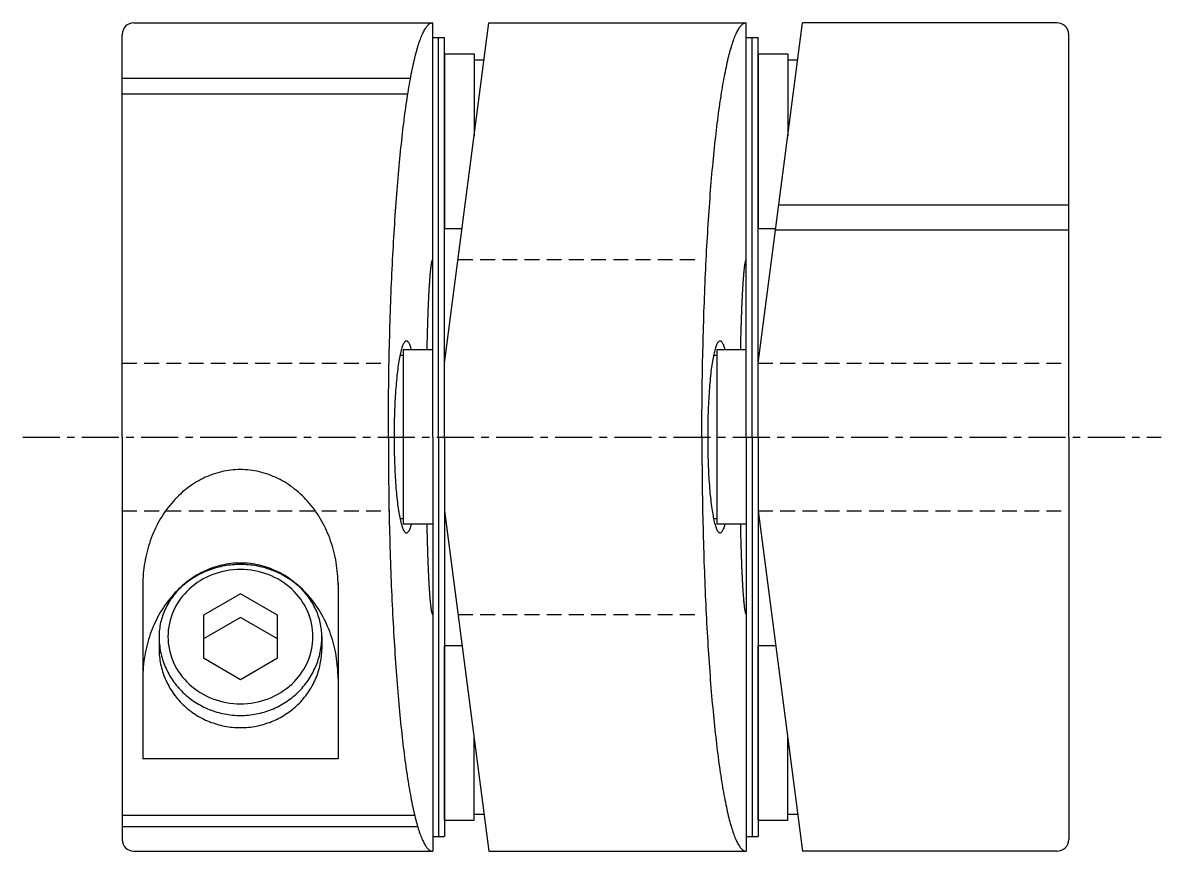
# Model space of a CAD drawing. Extents: x 43 to 162, y 49 to 117.
# Drawn here: x 81.32 to 119.81, y 87.91 to 115.91 of the extents above; entities that cross this region are included whole.
import ezdxf

# ---------------------------------------------------------------- set-up
doc = ezdxf.new("R2010")
doc.units = 0
doc.linetypes.add('CENTER', pattern=[2, 1.25, -0.25, 0.25, -0.25])
doc.linetypes.add('DASHED', pattern=[0.75, 0.5, -0.25])
doc.layers.get('0').update_dxf_attribs({"linetype": 'CONTINUOUS'})
doc.layers.add('CENTER', color=1, linetype='CENTER')

msp = doc.modelspace()

# ---------------------------------------------------------------- linework, layer by layer
at = {"color": 7, "linetype": 'CONTINUOUS'}
for p, q in [((85.078, 115.913), (95.178, 115.913)), ((95.178, 101.913), (95.178, 115.913)), ((95.578, 104.413), (97.078, 115.913)), ((97.078, 115.913), (105.778, 115.913)), ((105.778, 101.913), (105.778, 115.913)), ((106.178, 104.413), (107.678, 115.913)), ((116.278, 115.913), (107.678, 115.913)), ((84.678, 101.913), (84.678, 115.513)), ((116.678, 101.913), (116.678, 115.513)), ((95.178, 101.913), (95.178, 115.413)), ((95.178, 115.413), (95.578, 115.413)), ((95.378, 101.913), (95.378, 115.413)), ((95.578, 101.913), (95.578, 115.413)), ((105.778, 101.913), (105.778, 115.413)), ((105.778, 115.413), (106.178, 115.413)), ((105.978, 101.913), (105.978, 115.413)), ((106.178, 101.913), (106.178, 115.413)), ((95.578, 114.863), (95.578, 108.963)), ((95.578, 114.863), (96.578, 114.863)), ((96.578, 114.863), (96.578, 112.08)), ((106.178, 114.863), (106.178, 108.963)), ((106.178, 114.863), (107.178, 114.863)), ((107.178, 114.863), (107.178, 112.08)), ((96.578, 114.663), (96.915, 114.663)), ((107.178, 114.663), (107.515, 114.663)), ((84.678, 114.043), (94.429, 114.043)), ((84.678, 113.513), (94.338, 113.513)), ((116.678, 109.751), (106.874, 109.751)), ((95.578, 108.963), (96.172, 108.963)), ((106.178, 108.963), (106.772, 108.963)), ((116.678, 108.903), (106.764, 108.903)), ((94.178, 104.863), (94.178, 98.963)), ((95.178, 104.863), (94.178, 104.863)), ((104.778, 104.863), (104.778, 98.963)), ((105.778, 104.863), (104.778, 104.863)), ((94.178, 104.663), (94.068, 104.663)), ((104.778, 104.663), (104.668, 104.663)), ((84.678, 101.913), (84.678, 88.313)), ((95.178, 101.913), (95.178, 87.913)), ((95.178, 101.913), (95.178, 88.413)), ((95.378, 101.913), (95.378, 88.413)), ((95.578, 101.913), (95.578, 88.413)), ((95.578, 101.913), (95.578, 99.413)), ((105.778, 101.913), (105.778, 88.413)), ((105.778, 101.913), (105.778, 87.913)), ((105.978, 101.913), (105.978, 88.413)), ((106.178, 101.913), (106.178, 88.413)), ((106.178, 101.913), (106.178, 99.413)), ((116.678, 101.913), (116.678, 88.313)), ((95.578, 99.413), (97.078, 87.913)), ((106.178, 99.413), (107.678, 87.913)), ((94.07, 99.163), (94.178, 99.163)), ((95.178, 98.963), (94.178, 98.963)), ((104.67, 99.163), (104.778, 99.163)), ((105.778, 98.963), (104.778, 98.963)), ((85.378, 96.957), (85.378, 91.038)), ((88.678, 96.609), (87.428, 95.887)), ((89.928, 95.887), (88.678, 96.609)), ((91.978, 96.957), (91.978, 91.038)), ((87.428, 95.887), (87.428, 94.444)), ((89.928, 94.444), (89.928, 95.887)), ((95.178, 95.913), (95.178, 87.913)), ((105.778, 95.913), (105.778, 87.913)), ((88.678, 95.817), (87.428, 95.095)), ((89.928, 95.095), (88.678, 95.817)), ((85.928, 95.165), (85.928, 94.753)), ((91.428, 95.165), (91.428, 94.753)), ((95.578, 88.963), (95.578, 94.863)), ((95.578, 94.863), (96.172, 94.863)), ((106.178, 88.963), (106.178, 94.863)), ((106.178, 94.863), (106.772, 94.863)), ((87.428, 94.444), (88.678, 93.722)), ((88.678, 93.722), (89.928, 94.444)), ((96.578, 88.963), (96.578, 91.746)), ((107.178, 88.963), (107.178, 91.746)), ((91.978, 91.038), (85.378, 91.038)), ((84.678, 89.128), (94.567, 89.128)), ((95.578, 88.963), (96.578, 88.963)), ((96.578, 89.163), (96.915, 89.163)), ((106.178, 88.963), (107.178, 88.963)), ((107.178, 89.163), (107.515, 89.163)), ((84.678, 88.754), (94.666, 88.754)), ((95.178, 88.413), (95.578, 88.413)), ((105.778, 88.413), (106.178, 88.413)), ((85.078, 87.913), (95.178, 87.913)), ((97.078, 87.913), (105.778, 87.913)), ((116.278, 87.913), (107.678, 87.913))]:
    msp.add_line(p, q, dxfattribs=at)
at = {"color": 3, "linetype": 'DASHED'}
for p, q in [((96.035, 107.913), (104.278, 107.913)), ((84.678, 104.413), (93.702, 104.413)), ((106.178, 104.413), (116.678, 104.413)), ((84.678, 99.413), (93.702, 99.413)), ((106.178, 99.413), (116.678, 99.413)), ((96.035, 95.913), (104.278, 95.913))]:
    msp.add_line(p, q, dxfattribs=at)
at = {"color": 7, "linetype": 'CONTINUOUS'}
for points in [[(93.678, 101.913, 0), (93.678, 102.085, 0), (93.679, 102.257, 0), (93.679, 102.428, 0), (93.68, 102.6, 0), (93.681, 102.772, 0), (93.682, 102.943, 0), (93.684, 103.114, 0), (93.685, 103.285, 0), (93.687, 103.456, 0), (93.689, 103.627, 0), (93.692, 103.797, 0), (93.694, 103.967, 0), (93.697, 104.137, 0), (93.7, 104.307, 0), (93.704, 104.476, 0), (93.707, 104.644, 0), (93.711, 104.813, 0), (93.715, 104.981, 0), (93.719, 105.148, 0), (93.723, 105.315, 0), (93.728, 105.481, 0), (93.733, 105.647, 0), (93.737, 105.812, 0), (93.743, 105.977, 0), (93.748, 106.141, 0), (93.754, 106.305, 0), (93.76, 106.467, 0), (93.766, 106.63, 0), (93.772, 106.791, 0), (93.779, 106.952, 0), (93.785, 107.112, 0), (93.792, 107.271, 0), (93.799, 107.429, 0), (93.807, 107.587, 0), (93.814, 107.743, 0), (93.822, 107.899, 0), (93.83, 108.054, 0), (93.838, 108.208, 0), (93.847, 108.361, 0), (93.855, 108.513, 0), (93.864, 108.664, 0), (93.873, 108.814, 0), (93.882, 108.963, 0), (93.892, 109.111, 0), (93.901, 109.257, 0), (93.911, 109.403, 0), (93.921, 109.548, 0), (93.931, 109.691, 0), (93.941, 109.833, 0), (93.952, 109.974, 0), (93.963, 110.114, 0), (93.973, 110.253, 0), (93.984, 110.39, 0), (93.996, 110.526, 0), (94.007, 110.661, 0), (94.019, 110.795, 0), (94.03, 110.927, 0), (94.042, 111.058, 0), (94.055, 111.187, 0), (94.067, 111.315, 0), (94.079, 111.442, 0), (94.092, 111.567, 0), (94.105, 111.69, 0), (94.118, 111.813, 0), (94.131, 111.933, 0), (94.144, 112.053, 0), (94.157, 112.17, 0), (94.171, 112.286, 0), (94.184, 112.401, 0), (94.198, 112.514, 0), (94.212, 112.625, 0), (94.227, 112.735, 0), (94.241, 112.843, 0), (94.255, 112.95, 0), (94.27, 113.055, 0), (94.285, 113.158, 0), (94.299, 113.26, 0), (94.314, 113.359, 0), (94.33, 113.457, 0), (94.345, 113.554, 0), (94.36, 113.648, 0), (94.376, 113.741, 0), (94.391, 113.832, 0), (94.407, 113.921, 0), (94.423, 114.009, 0), (94.439, 114.094, 0), (94.455, 114.178, 0), (94.471, 114.26, 0), (94.487, 114.34, 0), (94.504, 114.418, 0), (94.52, 114.495, 0), (94.537, 114.569, 0), (94.553, 114.641, 0), (94.57, 114.712, 0), (94.587, 114.781, 0), (94.604, 114.847, 0), (94.621, 114.912, 0), (94.638, 114.975, 0), (94.656, 115.036, 0), (94.673, 115.095, 0), (94.69, 115.152, 0), (94.708, 115.207, 0), (94.725, 115.259, 0), (94.743, 115.31, 0), (94.76, 115.359, 0), (94.778, 115.406, 0), (94.796, 115.451, 0), (94.814, 115.494, 0), (94.832, 115.534, 0), (94.85, 115.573, 0), (94.868, 115.61, 0), (94.885, 115.644, 0), (94.904, 115.677, 0), (94.922, 115.707, 0), (94.94, 115.735, 0), (94.958, 115.762, 0), (94.976, 115.786, 0), (94.995, 115.808, 0), (95.013, 115.828, 0), (95.031, 115.846, 0), (95.049, 115.862, 0), (95.068, 115.875, 0), (95.086, 115.887, 0), (95.105, 115.896, 0), (95.123, 115.904, 0), (95.141, 115.909, 0), (95.16, 115.912, 0), (95.178, 115.913, 0)], [(104.278, 101.913, 0), (104.278, 102.085, 0), (104.279, 102.257, 0), (104.279, 102.428, 0), (104.28, 102.6, 0), (104.281, 102.772, 0), (104.282, 102.943, 0), (104.284, 103.114, 0), (104.285, 103.285, 0), (104.287, 103.456, 0), (104.289, 103.627, 0), (104.292, 103.797, 0), (104.294, 103.967, 0), (104.297, 104.137, 0), (104.3, 104.307, 0), (104.303, 104.476, 0), (104.307, 104.644, 0), (104.311, 104.813, 0), (104.315, 104.981, 0), (104.319, 105.148, 0), (104.323, 105.315, 0), (104.328, 105.481, 0), (104.332, 105.647, 0), (104.338, 105.812, 0), (104.343, 105.977, 0), (104.348, 106.141, 0), (104.354, 106.305, 0), (104.36, 106.467, 0), (104.366, 106.63, 0), (104.372, 106.791, 0), (104.379, 106.952, 0), (104.385, 107.112, 0), (104.392, 107.271, 0), (104.399, 107.429, 0), (104.407, 107.587, 0), (104.414, 107.743, 0), (104.422, 107.899, 0), (104.43, 108.054, 0), (104.438, 108.208, 0), (104.447, 108.361, 0), (104.455, 108.513, 0), (104.464, 108.664, 0), (104.473, 108.814, 0), (104.482, 108.963, 0), (104.492, 109.111, 0), (104.501, 109.257, 0), (104.511, 109.403, 0), (104.521, 109.548, 0), (104.531, 109.691, 0), (104.541, 109.833, 0), (104.552, 109.974, 0), (104.562, 110.114, 0), (104.573, 110.253, 0), (104.584, 110.39, 0), (104.596, 110.526, 0), (104.607, 110.661, 0), (104.619, 110.795, 0), (104.63, 110.927, 0), (104.642, 111.058, 0), (104.654, 111.187, 0), (104.667, 111.315, 0), (104.679, 111.442, 0), (104.692, 111.567, 0), (104.705, 111.69, 0), (104.717, 111.813, 0), (104.731, 111.933, 0), (104.744, 112.053, 0), (104.757, 112.17, 0), (104.771, 112.286, 0), (104.785, 112.401, 0), (104.798, 112.514, 0), (104.812, 112.625, 0), (104.827, 112.735, 0), (104.841, 112.843, 0), (104.855, 112.95, 0), (104.87, 113.055, 0), (104.885, 113.158, 0), (104.899, 113.26, 0), (104.914, 113.359, 0), (104.93, 113.457, 0), (104.945, 113.554, 0), (104.96, 113.648, 0), (104.976, 113.741, 0), (104.991, 113.832, 0), (105.007, 113.921, 0), (105.023, 114.009, 0), (105.039, 114.094, 0), (105.055, 114.178, 0), (105.071, 114.26, 0), (105.087, 114.34, 0), (105.104, 114.418, 0), (105.12, 114.495, 0), (105.137, 114.569, 0), (105.154, 114.641, 0), (105.17, 114.712, 0), (105.187, 114.781, 0), (105.204, 114.847, 0), (105.221, 114.912, 0), (105.238, 114.975, 0), (105.256, 115.036, 0), (105.273, 115.095, 0), (105.29, 115.152, 0), (105.308, 115.207, 0), (105.325, 115.259, 0), (105.343, 115.31, 0), (105.36, 115.359, 0), (105.378, 115.406, 0), (105.396, 115.451, 0), (105.414, 115.494, 0), (105.432, 115.534, 0), (105.45, 115.573, 0), (105.467, 115.61, 0), (105.486, 115.644, 0), (105.504, 115.677, 0), (105.522, 115.707, 0), (105.54, 115.735, 0), (105.558, 115.762, 0), (105.576, 115.786, 0), (105.595, 115.808, 0), (105.613, 115.828, 0), (105.631, 115.846, 0), (105.649, 115.862, 0), (105.668, 115.875, 0), (105.686, 115.887, 0), (105.705, 115.896, 0), (105.723, 115.904, 0), (105.741, 115.909, 0), (105.76, 115.912, 0), (105.778, 115.913, 0)], [(95.178, 107.913, 0), (95.176, 107.913, 0), (95.174, 107.912, 0), (95.172, 107.911, 0), (95.171, 107.91, 0), (95.169, 107.908, 0), (95.167, 107.906, 0), (95.165, 107.903, 0), (95.163, 107.9, 0), (95.161, 107.897, 0), (95.159, 107.893, 0), (95.157, 107.888, 0), (95.155, 107.884, 0), (95.153, 107.879, 0), (95.152, 107.873, 0), (95.15, 107.867, 0), (95.148, 107.861, 0), (95.146, 107.854, 0), (95.144, 107.847, 0), (95.142, 107.839, 0), (95.14, 107.832, 0), (95.138, 107.823, 0), (95.136, 107.814, 0), (95.135, 107.805, 0), (95.133, 107.796, 0), (95.131, 107.786, 0), (95.129, 107.775, 0), (95.127, 107.765, 0), (95.125, 107.754, 0), (95.123, 107.742, 0), (95.122, 107.73, 0), (95.12, 107.718, 0), (95.118, 107.705, 0), (95.116, 107.692, 0), (95.114, 107.678, 0), (95.112, 107.664, 0), (95.111, 107.65, 0), (95.109, 107.635, 0), (95.107, 107.62, 0), (95.105, 107.605, 0), (95.103, 107.589, 0), (95.102, 107.573, 0), (95.1, 107.556, 0), (95.098, 107.539, 0), (95.096, 107.522, 0), (95.094, 107.504, 0), (95.093, 107.486, 0), (95.091, 107.467, 0), (95.089, 107.448, 0), (95.087, 107.429, 0), (95.086, 107.409, 0), (95.084, 107.389, 0), (95.082, 107.369, 0), (95.08, 107.348, 0), (95.079, 107.327, 0), (95.077, 107.305, 0), (95.075, 107.283, 0), (95.073, 107.261, 0), (95.072, 107.238, 0), (95.07, 107.215, 0), (95.069, 107.192, 0), (95.067, 107.168, 0), (95.065, 107.144, 0), (95.064, 107.12, 0), (95.062, 107.095, 0), (95.06, 107.07, 0), (95.059, 107.044, 0), (95.057, 107.018, 0), (95.055, 106.992, 0), (95.054, 106.966, 0), (95.052, 106.939, 0), (95.05, 106.911, 0), (95.049, 106.884, 0), (95.047, 106.856, 0), (95.046, 106.828, 0), (95.044, 106.799, 0), (95.043, 106.77, 0), (95.041, 106.741, 0), (95.04, 106.711, 0), (95.038, 106.681, 0), (95.037, 106.651, 0), (95.035, 106.621, 0), (95.034, 106.59, 0), (95.032, 106.559, 0), (95.031, 106.527, 0), (95.029, 106.495, 0), (95.028, 106.463, 0), (95.026, 106.431, 0), (95.025, 106.398, 0), (95.023, 106.365, 0), (95.022, 106.332, 0), (95.021, 106.298, 0), (95.019, 106.264, 0), (95.018, 106.23, 0), (95.016, 106.195, 0), (95.015, 106.16, 0), (95.014, 106.125, 0), (95.013, 106.09, 0), (95.011, 106.054, 0), (95.01, 106.018, 0), (95.009, 105.982, 0), (95.007, 105.945, 0), (95.006, 105.908, 0), (95.005, 105.871, 0), (95.004, 105.834, 0), (95.002, 105.796, 0), (95.001, 105.758, 0), (95, 105.72, 0), (94.999, 105.682, 0), (94.997, 105.643, 0), (94.996, 105.604, 0), (94.995, 105.565, 0), (94.994, 105.526, 0), (94.993, 105.486, 0), (94.992, 105.446, 0), (94.991, 105.406, 0), (94.99, 105.365, 0), (94.988, 105.325, 0), (94.987, 105.284, 0), (94.986, 105.243, 0), (94.985, 105.202, 0), (94.984, 105.16, 0), (94.983, 105.118, 0), (94.982, 105.076, 0), (94.981, 105.034, 0), (94.98, 104.992, 0), (94.979, 104.949, 0), (94.978, 104.906, 0), (94.977, 104.863, 0)], [(105.778, 107.913, 0), (105.776, 107.913, 0), (105.774, 107.912, 0), (105.772, 107.911, 0), (105.771, 107.91, 0), (105.769, 107.908, 0), (105.767, 107.906, 0), (105.765, 107.903, 0), (105.763, 107.9, 0), (105.761, 107.897, 0), (105.759, 107.893, 0), (105.757, 107.888, 0), (105.755, 107.884, 0), (105.753, 107.879, 0), (105.752, 107.873, 0), (105.75, 107.867, 0), (105.748, 107.861, 0), (105.746, 107.854, 0), (105.744, 107.847, 0), (105.742, 107.839, 0), (105.74, 107.832, 0), (105.738, 107.823, 0), (105.736, 107.814, 0), (105.735, 107.805, 0), (105.733, 107.796, 0), (105.731, 107.786, 0), (105.729, 107.775, 0), (105.727, 107.765, 0), (105.725, 107.754, 0), (105.723, 107.742, 0), (105.722, 107.73, 0), (105.72, 107.718, 0), (105.718, 107.705, 0), (105.716, 107.692, 0), (105.714, 107.678, 0), (105.712, 107.664, 0), (105.711, 107.65, 0), (105.709, 107.635, 0), (105.707, 107.62, 0), (105.705, 107.605, 0), (105.703, 107.589, 0), (105.702, 107.573, 0), (105.7, 107.556, 0), (105.698, 107.539, 0), (105.696, 107.522, 0), (105.694, 107.504, 0), (105.693, 107.486, 0), (105.691, 107.467, 0), (105.689, 107.448, 0), (105.687, 107.429, 0), (105.686, 107.409, 0), (105.684, 107.389, 0), (105.682, 107.369, 0), (105.68, 107.348, 0), (105.679, 107.327, 0), (105.677, 107.305, 0), (105.675, 107.283, 0), (105.674, 107.261, 0), (105.672, 107.238, 0), (105.67, 107.215, 0), (105.668, 107.192, 0), (105.667, 107.168, 0), (105.665, 107.144, 0), (105.663, 107.12, 0), (105.662, 107.095, 0), (105.66, 107.07, 0), (105.659, 107.044, 0), (105.657, 107.018, 0), (105.655, 106.992, 0), (105.654, 106.966, 0), (105.652, 106.939, 0), (105.651, 106.911, 0), (105.649, 106.884, 0), (105.647, 106.856, 0), (105.646, 106.828, 0), (105.644, 106.799, 0), (105.643, 106.77, 0), (105.641, 106.741, 0), (105.64, 106.711, 0), (105.638, 106.681, 0), (105.637, 106.651, 0), (105.635, 106.621, 0), (105.634, 106.59, 0), (105.632, 106.559, 0), (105.631, 106.527, 0), (105.629, 106.495, 0), (105.628, 106.463, 0), (105.626, 106.431, 0), (105.625, 106.398, 0), (105.623, 106.365, 0), (105.622, 106.332, 0), (105.621, 106.298, 0), (105.619, 106.264, 0), (105.618, 106.23, 0), (105.617, 106.195, 0), (105.615, 106.16, 0), (105.614, 106.125, 0), (105.613, 106.09, 0), (105.611, 106.054, 0), (105.61, 106.018, 0), (105.609, 105.982, 0), (105.607, 105.945, 0), (105.606, 105.908, 0), (105.605, 105.871, 0), (105.604, 105.834, 0), (105.602, 105.796, 0), (105.601, 105.758, 0), (105.6, 105.72, 0), (105.599, 105.682, 0), (105.597, 105.643, 0), (105.596, 105.604, 0), (105.595, 105.565, 0), (105.594, 105.526, 0), (105.593, 105.486, 0), (105.592, 105.446, 0), (105.591, 105.406, 0), (105.589, 105.365, 0), (105.588, 105.325, 0), (105.587, 105.284, 0), (105.586, 105.243, 0), (105.585, 105.202, 0), (105.584, 105.16, 0), (105.583, 105.118, 0), (105.582, 105.076, 0), (105.581, 105.034, 0), (105.58, 104.992, 0), (105.579, 104.949, 0), (105.578, 104.906, 0), (105.577, 104.863, 0)], [(94.465, 104.863, 0), (94.453, 104.904, 0), (94.44, 104.942, 0), (94.428, 104.977, 0), (94.416, 105.009, 0), (94.403, 105.038, 0), (94.391, 105.063, 0), (94.378, 105.086, 0), (94.365, 105.106, 0), (94.352, 105.122, 0), (94.339, 105.136, 0), (94.326, 105.146, 0), (94.313, 105.153, 0), (94.3, 105.157, 0), (94.287, 105.158, 0), (94.274, 105.156, 0), (94.261, 105.151, 0), (94.248, 105.142, 0), (94.235, 105.13, 0), (94.222, 105.115, 0), (94.21, 105.097, 0), (94.197, 105.076, 0), (94.184, 105.052, 0), (94.171, 105.025, 0), (94.159, 104.994, 0), (94.147, 104.961, 0), (94.135, 104.925, 0), (94.123, 104.885, 0), (94.111, 104.843, 0), (94.099, 104.798, 0), (94.088, 104.751, 0), (94.076, 104.7, 0), (94.065, 104.647, 0), (94.054, 104.591, 0), (94.044, 104.532, 0), (94.033, 104.471, 0), (94.023, 104.408, 0), (94.013, 104.342, 0), (94.004, 104.273, 0), (93.994, 104.203, 0), (93.985, 104.13, 0), (93.976, 104.055, 0), (93.968, 103.978, 0), (93.96, 103.898, 0), (93.952, 103.817, 0), (93.944, 103.734, 0), (93.937, 103.65, 0), (93.93, 103.563, 0), (93.924, 103.475, 0), (93.918, 103.386, 0), (93.912, 103.295, 0), (93.907, 103.202, 0), (93.902, 103.109, 0), (93.897, 103.014, 0), (93.893, 102.918, 0), (93.889, 102.822, 0), (93.886, 102.724, 0), (93.883, 102.625, 0), (93.88, 102.526, 0), (93.878, 102.427, 0), (93.876, 102.326, 0), (93.874, 102.226, 0), (93.873, 102.125, 0), (93.873, 102.024, 0), (93.873, 101.922, 0), (93.873, 101.821, 0), (93.873, 101.72, 0), (93.874, 101.619, 0), (93.876, 101.518, 0), (93.877, 101.418, 0), (93.88, 101.318, 0), (93.882, 101.219, 0), (93.885, 101.12, 0), (93.889, 101.023, 0), (93.892, 100.926, 0), (93.897, 100.83, 0), (93.901, 100.735, 0), (93.906, 100.641, 0), (93.912, 100.549, 0), (93.917, 100.457, 0), (93.923, 100.368, 0), (93.93, 100.28, 0), (93.936, 100.193, 0), (93.944, 100.108, 0), (93.951, 100.025, 0), (93.959, 99.944, 0), (93.967, 99.864, 0), (93.975, 99.787, 0), (93.984, 99.711, 0), (93.993, 99.638, 0), (94.002, 99.567, 0), (94.012, 99.499, 0), (94.022, 99.432, 0), (94.032, 99.368, 0), (94.042, 99.307, 0), (94.053, 99.248, 0), (94.064, 99.192, 0), (94.075, 99.138, 0), (94.086, 99.087, 0), (94.097, 99.039, 0), (94.109, 98.994, 0), (94.121, 98.951, 0), (94.133, 98.912, 0), (94.145, 98.875, 0), (94.157, 98.841, 0), (94.17, 98.811, 0), (94.183, 98.783, 0), (94.195, 98.758, 0), (94.208, 98.737, 0), (94.221, 98.719, 0), (94.234, 98.703, 0), (94.247, 98.691, 0), (94.26, 98.682, 0), (94.273, 98.676, 0), (94.286, 98.674, 0), (94.299, 98.674, 0), (94.312, 98.677, 0), (94.325, 98.684, 0), (94.338, 98.694, 0), (94.351, 98.707, 0), (94.364, 98.724, 0), (94.376, 98.743, 0), (94.389, 98.765, 0), (94.402, 98.791, 0), (94.414, 98.819, 0), (94.427, 98.851, 0), (94.439, 98.885, 0), (94.451, 98.923, 0), (94.463, 98.963, 0)], [(105.064, 104.863, 0), (105.053, 104.904, 0), (105.04, 104.942, 0), (105.028, 104.977, 0), (105.016, 105.009, 0), (105.003, 105.038, 0), (104.991, 105.063, 0), (104.978, 105.086, 0), (104.965, 105.106, 0), (104.952, 105.122, 0), (104.939, 105.136, 0), (104.926, 105.146, 0), (104.913, 105.153, 0), (104.9, 105.157, 0), (104.887, 105.158, 0), (104.874, 105.156, 0), (104.861, 105.151, 0), (104.848, 105.142, 0), (104.835, 105.13, 0), (104.822, 105.115, 0), (104.81, 105.097, 0), (104.797, 105.076, 0), (104.784, 105.052, 0), (104.772, 105.025, 0), (104.759, 104.994, 0), (104.747, 104.961, 0), (104.735, 104.925, 0), (104.723, 104.885, 0), (104.711, 104.843, 0), (104.699, 104.798, 0), (104.687, 104.751, 0), (104.676, 104.7, 0), (104.665, 104.647, 0), (104.654, 104.591, 0), (104.644, 104.532, 0), (104.633, 104.471, 0), (104.623, 104.408, 0), (104.613, 104.342, 0), (104.603, 104.273, 0), (104.594, 104.203, 0), (104.585, 104.13, 0), (104.576, 104.055, 0), (104.568, 103.978, 0), (104.56, 103.898, 0), (104.552, 103.817, 0), (104.544, 103.734, 0), (104.537, 103.65, 0), (104.53, 103.563, 0), (104.524, 103.475, 0), (104.518, 103.386, 0), (104.512, 103.295, 0), (104.507, 103.202, 0), (104.502, 103.109, 0), (104.497, 103.014, 0), (104.493, 102.918, 0), (104.489, 102.822, 0), (104.486, 102.724, 0), (104.483, 102.625, 0), (104.48, 102.526, 0), (104.478, 102.427, 0), (104.476, 102.326, 0), (104.474, 102.226, 0), (104.473, 102.125, 0), (104.473, 102.024, 0), (104.473, 101.922, 0), (104.473, 101.821, 0), (104.473, 101.72, 0), (104.474, 101.619, 0), (104.476, 101.518, 0), (104.478, 101.418, 0), (104.48, 101.318, 0), (104.482, 101.219, 0), (104.485, 101.12, 0), (104.489, 101.023, 0), (104.493, 100.926, 0), (104.497, 100.83, 0), (104.501, 100.735, 0), (104.506, 100.641, 0), (104.511, 100.549, 0), (104.517, 100.457, 0), (104.523, 100.368, 0), (104.53, 100.28, 0), (104.536, 100.193, 0), (104.543, 100.108, 0), (104.551, 100.025, 0), (104.559, 99.944, 0), (104.567, 99.864, 0), (104.575, 99.787, 0), (104.584, 99.711, 0), (104.593, 99.638, 0), (104.602, 99.567, 0), (104.612, 99.499, 0), (104.622, 99.432, 0), (104.632, 99.368, 0), (104.642, 99.307, 0), (104.653, 99.248, 0), (104.664, 99.192, 0), (104.675, 99.138, 0), (104.686, 99.087, 0), (104.698, 99.039, 0), (104.709, 98.994, 0), (104.721, 98.951, 0), (104.733, 98.912, 0), (104.745, 98.875, 0), (104.757, 98.841, 0), (104.77, 98.811, 0), (104.782, 98.783, 0), (104.795, 98.758, 0), (104.808, 98.737, 0), (104.821, 98.719, 0), (104.834, 98.703, 0), (104.847, 98.691, 0), (104.86, 98.682, 0), (104.873, 98.676, 0), (104.886, 98.674, 0), (104.899, 98.674, 0), (104.912, 98.677, 0), (104.925, 98.684, 0), (104.938, 98.694, 0), (104.951, 98.707, 0), (104.964, 98.724, 0), (104.976, 98.743, 0), (104.989, 98.765, 0), (105.002, 98.791, 0), (105.014, 98.819, 0), (105.027, 98.851, 0), (105.039, 98.885, 0), (105.051, 98.923, 0), (105.063, 98.963, 0)], [(93.678, 101.913, 0), (93.678, 101.741, 0), (93.679, 101.57, 0), (93.679, 101.398, 0), (93.68, 101.226, 0), (93.681, 101.055, 0), (93.682, 100.883, 0), (93.684, 100.712, 0), (93.685, 100.541, 0), (93.687, 100.37, 0), (93.689, 100.199, 0), (93.692, 100.029, 0), (93.694, 99.859, 0), (93.697, 99.689, 0), (93.7, 99.52, 0), (93.704, 99.351, 0), (93.707, 99.182, 0), (93.711, 99.014, 0), (93.715, 98.846, 0), (93.719, 98.678, 0), (93.723, 98.511, 0), (93.728, 98.345, 0), (93.733, 98.179, 0), (93.737, 98.014, 0), (93.743, 97.849, 0), (93.748, 97.685, 0), (93.754, 97.522, 0), (93.76, 97.359, 0), (93.766, 97.197, 0), (93.772, 97.035, 0), (93.779, 96.875, 0), (93.785, 96.715, 0), (93.792, 96.556, 0), (93.799, 96.397, 0), (93.807, 96.24, 0), (93.814, 96.083, 0), (93.822, 95.927, 0), (93.83, 95.772, 0), (93.838, 95.619, 0), (93.847, 95.466, 0), (93.855, 95.314, 0), (93.864, 95.163, 0), (93.873, 95.013, 0), (93.882, 94.864, 0), (93.892, 94.716, 0), (93.901, 94.569, 0), (93.911, 94.423, 0), (93.921, 94.279, 0), (93.931, 94.135, 0), (93.941, 93.993, 0), (93.952, 93.852, 0), (93.963, 93.712, 0), (93.973, 93.573, 0), (93.984, 93.436, 0), (93.996, 93.3, 0), (94.007, 93.165, 0), (94.019, 93.032, 0), (94.03, 92.9, 0), (94.042, 92.769, 0), (94.055, 92.639, 0), (94.067, 92.511, 0), (94.079, 92.385, 0), (94.092, 92.26, 0), (94.105, 92.136, 0), (94.118, 92.014, 0), (94.131, 91.893, 0), (94.144, 91.774, 0), (94.157, 91.656, 0), (94.171, 91.54, 0), (94.184, 91.425, 0), (94.198, 91.312, 0), (94.212, 91.201, 0), (94.227, 91.091, 0), (94.241, 90.983, 0), (94.255, 90.876, 0), (94.27, 90.771, 0), (94.285, 90.668, 0), (94.299, 90.567, 0), (94.314, 90.467, 0), (94.33, 90.369, 0), (94.345, 90.273, 0), (94.36, 90.178, 0), (94.376, 90.085, 0), (94.391, 89.994, 0), (94.407, 89.905, 0), (94.423, 89.817, 0), (94.439, 89.732, 0), (94.455, 89.648, 0), (94.471, 89.566, 0), (94.487, 89.486, 0), (94.504, 89.408, 0), (94.52, 89.332, 0), (94.537, 89.257, 0), (94.553, 89.185, 0), (94.57, 89.114, 0), (94.587, 89.046, 0), (94.604, 88.979, 0), (94.621, 88.914, 0), (94.638, 88.851, 0), (94.656, 88.79, 0), (94.673, 88.731, 0), (94.69, 88.675, 0), (94.708, 88.62, 0), (94.725, 88.567, 0), (94.743, 88.516, 0), (94.76, 88.467, 0), (94.778, 88.42, 0), (94.796, 88.376, 0), (94.814, 88.333, 0), (94.832, 88.292, 0), (94.85, 88.253, 0), (94.868, 88.217, 0), (94.885, 88.182, 0), (94.904, 88.15, 0), (94.922, 88.119, 0), (94.94, 88.091, 0), (94.958, 88.065, 0), (94.976, 88.04, 0), (94.995, 88.018, 0), (95.013, 87.998, 0), (95.031, 87.981, 0), (95.049, 87.965, 0), (95.068, 87.951, 0), (95.086, 87.939, 0), (95.105, 87.93, 0), (95.123, 87.923, 0), (95.141, 87.917, 0), (95.16, 87.914, 0), (95.178, 87.913, 0)], [(104.278, 101.913, 0), (104.278, 101.741, 0), (104.279, 101.57, 0), (104.279, 101.398, 0), (104.28, 101.226, 0), (104.281, 101.055, 0), (104.282, 100.883, 0), (104.284, 100.712, 0), (104.285, 100.541, 0), (104.287, 100.37, 0), (104.289, 100.199, 0), (104.292, 100.029, 0), (104.294, 99.859, 0), (104.297, 99.689, 0), (104.3, 99.52, 0), (104.303, 99.351, 0), (104.307, 99.182, 0), (104.311, 99.014, 0), (104.315, 98.846, 0), (104.319, 98.678, 0), (104.323, 98.511, 0), (104.328, 98.345, 0), (104.332, 98.179, 0), (104.338, 98.014, 0), (104.343, 97.849, 0), (104.348, 97.685, 0), (104.354, 97.522, 0), (104.36, 97.359, 0), (104.366, 97.197, 0), (104.372, 97.035, 0), (104.379, 96.875, 0), (104.385, 96.715, 0), (104.392, 96.556, 0), (104.399, 96.397, 0), (104.407, 96.24, 0), (104.414, 96.083, 0), (104.422, 95.927, 0), (104.43, 95.772, 0), (104.438, 95.619, 0), (104.447, 95.466, 0), (104.455, 95.314, 0), (104.464, 95.163, 0), (104.473, 95.013, 0), (104.482, 94.864, 0), (104.492, 94.716, 0), (104.501, 94.569, 0), (104.511, 94.423, 0), (104.521, 94.279, 0), (104.531, 94.135, 0), (104.541, 93.993, 0), (104.552, 93.852, 0), (104.562, 93.712, 0), (104.573, 93.573, 0), (104.584, 93.436, 0), (104.596, 93.3, 0), (104.607, 93.165, 0), (104.619, 93.032, 0), (104.63, 92.9, 0), (104.642, 92.769, 0), (104.654, 92.639, 0), (104.667, 92.511, 0), (104.679, 92.385, 0), (104.692, 92.26, 0), (104.705, 92.136, 0), (104.717, 92.014, 0), (104.731, 91.893, 0), (104.744, 91.774, 0), (104.757, 91.656, 0), (104.771, 91.54, 0), (104.785, 91.425, 0), (104.798, 91.312, 0), (104.812, 91.201, 0), (104.827, 91.091, 0), (104.841, 90.983, 0), (104.855, 90.876, 0), (104.87, 90.771, 0), (104.885, 90.668, 0), (104.899, 90.567, 0), (104.914, 90.467, 0), (104.93, 90.369, 0), (104.945, 90.273, 0), (104.96, 90.178, 0), (104.976, 90.085, 0), (104.991, 89.994, 0), (105.007, 89.905, 0), (105.023, 89.817, 0), (105.039, 89.732, 0), (105.055, 89.648, 0), (105.071, 89.566, 0), (105.087, 89.486, 0), (105.104, 89.408, 0), (105.12, 89.332, 0), (105.137, 89.257, 0), (105.154, 89.185, 0), (105.17, 89.114, 0), (105.187, 89.046, 0), (105.204, 88.979, 0), (105.221, 88.914, 0), (105.238, 88.851, 0), (105.256, 88.79, 0), (105.273, 88.731, 0), (105.29, 88.675, 0), (105.308, 88.62, 0), (105.325, 88.567, 0), (105.343, 88.516, 0), (105.36, 88.467, 0), (105.378, 88.42, 0), (105.396, 88.376, 0), (105.414, 88.333, 0), (105.432, 88.292, 0), (105.45, 88.253, 0), (105.467, 88.217, 0), (105.486, 88.182, 0), (105.504, 88.15, 0), (105.522, 88.119, 0), (105.54, 88.091, 0), (105.558, 88.065, 0), (105.576, 88.04, 0), (105.595, 88.018, 0), (105.613, 87.998, 0), (105.631, 87.981, 0), (105.649, 87.965, 0), (105.668, 87.951, 0), (105.686, 87.939, 0), (105.705, 87.93, 0), (105.723, 87.923, 0), (105.741, 87.917, 0), (105.76, 87.914, 0), (105.778, 87.913, 0)], [(91.978, 96.913, 0), (91.977, 97.009, 0), (91.974, 97.104, 0), (91.969, 97.2, 0), (91.962, 97.295, 0), (91.953, 97.39, 0), (91.942, 97.485, 0), (91.93, 97.579, 0), (91.915, 97.674, 0), (91.898, 97.767, 0), (91.879, 97.86, 0), (91.859, 97.953, 0), (91.836, 98.045, 0), (91.812, 98.136, 0), (91.785, 98.226, 0), (91.757, 98.316, 0), (91.727, 98.405, 0), (91.695, 98.493, 0), (91.661, 98.58, 0), (91.626, 98.666, 0), (91.588, 98.751, 0), (91.549, 98.834, 0), (91.509, 98.917, 0), (91.466, 98.999, 0), (91.422, 99.079, 0), (91.376, 99.158, 0), (91.329, 99.235, 0), (91.28, 99.311, 0), (91.229, 99.386, 0), (91.177, 99.459, 0), (91.123, 99.531, 0), (91.068, 99.601, 0), (91.012, 99.669, 0), (90.954, 99.736, 0), (90.894, 99.801, 0), (90.834, 99.865, 0), (90.772, 99.926, 0), (90.708, 99.986, 0), (90.644, 100.044, 0), (90.578, 100.1, 0), (90.511, 100.154, 0), (90.444, 100.206, 0), (90.375, 100.257, 0), (90.305, 100.305, 0), (90.234, 100.351, 0), (90.162, 100.395, 0), (90.089, 100.437, 0), (90.016, 100.477, 0), (89.941, 100.514, 0), (89.866, 100.55, 0), (89.79, 100.583, 0), (89.713, 100.614, 0), (89.636, 100.643, 0), (89.558, 100.67, 0), (89.48, 100.694, 0), (89.401, 100.716, 0), (89.322, 100.736, 0), (89.242, 100.754, 0), (89.162, 100.769, 0), (89.082, 100.782, 0), (89.002, 100.792, 0), (88.921, 100.801, 0), (88.84, 100.806, 0), (88.759, 100.81, 0), (88.678, 100.811, 0), (88.597, 100.81, 0), (88.516, 100.806, 0), (88.435, 100.801, 0), (88.355, 100.792, 0), (88.274, 100.782, 0), (88.194, 100.769, 0), (88.114, 100.754, 0), (88.034, 100.736, 0), (87.955, 100.716, 0), (87.876, 100.694, 0), (87.798, 100.67, 0), (87.72, 100.643, 0), (87.643, 100.614, 0), (87.566, 100.583, 0), (87.49, 100.55, 0), (87.415, 100.514, 0), (87.341, 100.477, 0), (87.267, 100.437, 0), (87.194, 100.395, 0), (87.123, 100.351, 0), (87.052, 100.305, 0), (86.982, 100.257, 0), (86.913, 100.206, 0), (86.845, 100.154, 0), (86.778, 100.1, 0), (86.712, 100.044, 0), (86.648, 99.986, 0), (86.585, 99.926, 0), (86.523, 99.865, 0), (86.462, 99.801, 0), (86.403, 99.736, 0), (86.345, 99.669, 0), (86.288, 99.601, 0), (86.233, 99.531, 0), (86.179, 99.459, 0), (86.127, 99.386, 0), (86.077, 99.311, 0), (86.028, 99.235, 0), (85.98, 99.158, 0), (85.934, 99.079, 0), (85.89, 98.999, 0), (85.848, 98.917, 0), (85.807, 98.834, 0), (85.768, 98.751, 0), (85.731, 98.666, 0), (85.695, 98.58, 0), (85.661, 98.493, 0), (85.629, 98.405, 0), (85.599, 98.316, 0), (85.571, 98.226, 0), (85.545, 98.136, 0), (85.52, 98.045, 0), (85.498, 97.953, 0), (85.477, 97.86, 0), (85.458, 97.767, 0), (85.442, 97.674, 0), (85.427, 97.579, 0), (85.414, 97.485, 0), (85.403, 97.39, 0), (85.394, 97.295, 0), (85.387, 97.2, 0), (85.382, 97.104, 0), (85.379, 97.009, 0), (85.378, 96.913, 0)], [(94.977, 98.963, 0), (94.978, 98.92, 0), (94.979, 98.877, 0), (94.98, 98.835, 0), (94.981, 98.792, 0), (94.982, 98.75, 0), (94.983, 98.708, 0), (94.984, 98.666, 0), (94.985, 98.625, 0), (94.986, 98.583, 0), (94.987, 98.542, 0), (94.988, 98.501, 0), (94.99, 98.461, 0), (94.991, 98.42, 0), (94.992, 98.38, 0), (94.993, 98.34, 0), (94.994, 98.301, 0), (94.995, 98.261, 0), (94.996, 98.222, 0), (94.997, 98.183, 0), (94.999, 98.144, 0), (95, 98.106, 0), (95.001, 98.068, 0), (95.002, 98.03, 0), (95.004, 97.992, 0), (95.005, 97.955, 0), (95.006, 97.918, 0), (95.007, 97.881, 0), (95.009, 97.844, 0), (95.01, 97.808, 0), (95.011, 97.772, 0), (95.013, 97.737, 0), (95.014, 97.701, 0), (95.015, 97.666, 0), (95.016, 97.631, 0), (95.018, 97.597, 0), (95.019, 97.562, 0), (95.021, 97.528, 0), (95.022, 97.495, 0), (95.023, 97.461, 0), (95.025, 97.428, 0), (95.026, 97.395, 0), (95.028, 97.363, 0), (95.029, 97.331, 0), (95.031, 97.299, 0), (95.032, 97.268, 0), (95.034, 97.236, 0), (95.035, 97.206, 0), (95.037, 97.175, 0), (95.038, 97.145, 0), (95.04, 97.115, 0), (95.041, 97.085, 0), (95.043, 97.056, 0), (95.044, 97.027, 0), (95.046, 96.999, 0), (95.047, 96.97, 0), (95.049, 96.942, 0), (95.05, 96.915, 0), (95.052, 96.888, 0), (95.054, 96.861, 0), (95.055, 96.834, 0), (95.057, 96.808, 0), (95.059, 96.782, 0), (95.06, 96.757, 0), (95.062, 96.731, 0), (95.064, 96.707, 0), (95.065, 96.682, 0), (95.067, 96.658, 0), (95.069, 96.634, 0), (95.07, 96.611, 0), (95.072, 96.588, 0), (95.073, 96.565, 0), (95.075, 96.543, 0), (95.077, 96.521, 0), (95.079, 96.5, 0), (95.08, 96.478, 0), (95.082, 96.458, 0), (95.084, 96.437, 0), (95.086, 96.417, 0), (95.087, 96.397, 0), (95.089, 96.378, 0), (95.091, 96.359, 0), (95.093, 96.341, 0), (95.094, 96.323, 0), (95.096, 96.305, 0), (95.098, 96.287, 0), (95.1, 96.27, 0), (95.102, 96.254, 0), (95.103, 96.237, 0), (95.105, 96.222, 0), (95.107, 96.206, 0), (95.109, 96.191, 0), (95.111, 96.176, 0), (95.112, 96.162, 0), (95.114, 96.148, 0), (95.116, 96.135, 0), (95.118, 96.121, 0), (95.12, 96.109, 0), (95.122, 96.096, 0), (95.123, 96.084, 0), (95.125, 96.073, 0), (95.127, 96.062, 0), (95.129, 96.051, 0), (95.131, 96.04, 0), (95.133, 96.031, 0), (95.135, 96.021, 0), (95.136, 96.012, 0), (95.138, 96.003, 0), (95.14, 95.995, 0), (95.142, 95.987, 0), (95.144, 95.979, 0), (95.146, 95.972, 0), (95.148, 95.965, 0), (95.15, 95.959, 0), (95.152, 95.953, 0), (95.153, 95.948, 0), (95.155, 95.943, 0), (95.157, 95.938, 0), (95.159, 95.934, 0), (95.161, 95.93, 0), (95.163, 95.926, 0), (95.165, 95.923, 0), (95.167, 95.921, 0), (95.169, 95.918, 0), (95.171, 95.916, 0), (95.172, 95.915, 0), (95.174, 95.914, 0), (95.176, 95.913, 0), (95.178, 95.913, 0)], [(105.577, 98.963, 0), (105.578, 98.92, 0), (105.579, 98.877, 0), (105.58, 98.835, 0), (105.581, 98.792, 0), (105.582, 98.75, 0), (105.583, 98.708, 0), (105.584, 98.666, 0), (105.585, 98.625, 0), (105.586, 98.583, 0), (105.587, 98.542, 0), (105.588, 98.501, 0), (105.589, 98.461, 0), (105.591, 98.42, 0), (105.592, 98.38, 0), (105.593, 98.34, 0), (105.594, 98.301, 0), (105.595, 98.261, 0), (105.596, 98.222, 0), (105.597, 98.183, 0), (105.599, 98.144, 0), (105.6, 98.106, 0), (105.601, 98.068, 0), (105.602, 98.03, 0), (105.604, 97.992, 0), (105.605, 97.955, 0), (105.606, 97.918, 0), (105.607, 97.881, 0), (105.609, 97.844, 0), (105.61, 97.808, 0), (105.611, 97.772, 0), (105.613, 97.737, 0), (105.614, 97.701, 0), (105.615, 97.666, 0), (105.617, 97.631, 0), (105.618, 97.597, 0), (105.619, 97.562, 0), (105.621, 97.528, 0), (105.622, 97.495, 0), (105.623, 97.461, 0), (105.625, 97.428, 0), (105.626, 97.395, 0), (105.628, 97.363, 0), (105.629, 97.331, 0), (105.631, 97.299, 0), (105.632, 97.268, 0), (105.634, 97.236, 0), (105.635, 97.206, 0), (105.637, 97.175, 0), (105.638, 97.145, 0), (105.64, 97.115, 0), (105.641, 97.085, 0), (105.643, 97.056, 0), (105.644, 97.027, 0), (105.646, 96.999, 0), (105.647, 96.97, 0), (105.649, 96.942, 0), (105.651, 96.915, 0), (105.652, 96.888, 0), (105.654, 96.861, 0), (105.655, 96.834, 0), (105.657, 96.808, 0), (105.659, 96.782, 0), (105.66, 96.757, 0), (105.662, 96.731, 0), (105.663, 96.707, 0), (105.665, 96.682, 0), (105.667, 96.658, 0), (105.668, 96.634, 0), (105.67, 96.611, 0), (105.672, 96.588, 0), (105.674, 96.565, 0), (105.675, 96.543, 0), (105.677, 96.521, 0), (105.679, 96.5, 0), (105.68, 96.478, 0), (105.682, 96.458, 0), (105.684, 96.437, 0), (105.686, 96.417, 0), (105.687, 96.397, 0), (105.689, 96.378, 0), (105.691, 96.359, 0), (105.693, 96.341, 0), (105.694, 96.323, 0), (105.696, 96.305, 0), (105.698, 96.287, 0), (105.7, 96.27, 0), (105.702, 96.254, 0), (105.703, 96.237, 0), (105.705, 96.222, 0), (105.707, 96.206, 0), (105.709, 96.191, 0), (105.711, 96.176, 0), (105.712, 96.162, 0), (105.714, 96.148, 0), (105.716, 96.135, 0), (105.718, 96.121, 0), (105.72, 96.109, 0), (105.722, 96.096, 0), (105.723, 96.084, 0), (105.725, 96.073, 0), (105.727, 96.062, 0), (105.729, 96.051, 0), (105.731, 96.04, 0), (105.733, 96.031, 0), (105.735, 96.021, 0), (105.736, 96.012, 0), (105.738, 96.003, 0), (105.74, 95.995, 0), (105.742, 95.987, 0), (105.744, 95.979, 0), (105.746, 95.972, 0), (105.748, 95.965, 0), (105.75, 95.959, 0), (105.752, 95.953, 0), (105.753, 95.948, 0), (105.755, 95.943, 0), (105.757, 95.938, 0), (105.759, 95.934, 0), (105.761, 95.93, 0), (105.763, 95.926, 0), (105.765, 95.923, 0), (105.767, 95.921, 0), (105.769, 95.918, 0), (105.771, 95.916, 0), (105.772, 95.915, 0), (105.774, 95.914, 0), (105.776, 95.913, 0), (105.778, 95.913, 0)], [(91.978, 93.756, 0), (91.977, 93.852, 0), (91.974, 93.947, 0), (91.969, 94.043, 0), (91.962, 94.138, 0), (91.953, 94.233, 0), (91.942, 94.328, 0), (91.93, 94.423, 0), (91.915, 94.517, 0), (91.898, 94.61, 0), (91.879, 94.703, 0), (91.859, 94.796, 0), (91.836, 94.888, 0), (91.812, 94.979, 0), (91.785, 95.069, 0), (91.757, 95.159, 0), (91.727, 95.248, 0), (91.695, 95.336, 0), (91.661, 95.423, 0), (91.626, 95.509, 0), (91.588, 95.594, 0), (91.549, 95.677, 0), (91.509, 95.76, 0), (91.466, 95.842, 0), (91.422, 95.922, 0), (91.376, 96.001, 0), (91.329, 96.078, 0), (91.28, 96.154, 0), (91.229, 96.229, 0), (91.177, 96.302, 0), (91.123, 96.374, 0), (91.068, 96.444, 0), (91.012, 96.512, 0), (90.954, 96.579, 0), (90.894, 96.644, 0), (90.834, 96.708, 0), (90.772, 96.769, 0), (90.708, 96.829, 0), (90.644, 96.887, 0), (90.578, 96.943, 0), (90.511, 96.997, 0), (90.444, 97.049, 0), (90.375, 97.1, 0), (90.305, 97.148, 0), (90.234, 97.194, 0), (90.162, 97.238, 0), (90.089, 97.28, 0), (90.016, 97.32, 0), (89.941, 97.357, 0), (89.866, 97.393, 0), (89.79, 97.426, 0), (89.713, 97.457, 0), (89.636, 97.486, 0), (89.558, 97.513, 0), (89.48, 97.537, 0), (89.401, 97.559, 0), (89.322, 97.579, 0), (89.242, 97.597, 0), (89.162, 97.612, 0), (89.082, 97.625, 0), (89.002, 97.635, 0), (88.921, 97.644, 0), (88.84, 97.649, 0), (88.759, 97.653, 0), (88.678, 97.654, 0), (88.597, 97.653, 0), (88.516, 97.649, 0), (88.435, 97.644, 0), (88.355, 97.635, 0), (88.274, 97.625, 0), (88.194, 97.612, 0), (88.114, 97.597, 0), (88.034, 97.579, 0), (87.955, 97.559, 0), (87.876, 97.537, 0), (87.798, 97.513, 0), (87.72, 97.486, 0), (87.643, 97.457, 0), (87.566, 97.426, 0), (87.49, 97.393, 0), (87.415, 97.357, 0), (87.341, 97.32, 0), (87.267, 97.28, 0), (87.194, 97.238, 0), (87.123, 97.194, 0), (87.052, 97.148, 0), (86.982, 97.1, 0), (86.913, 97.049, 0), (86.845, 96.997, 0), (86.778, 96.943, 0), (86.712, 96.887, 0), (86.648, 96.829, 0), (86.585, 96.769, 0), (86.523, 96.708, 0), (86.462, 96.644, 0), (86.403, 96.579, 0), (86.345, 96.512, 0), (86.288, 96.444, 0), (86.233, 96.374, 0), (86.179, 96.302, 0), (86.127, 96.229, 0), (86.077, 96.154, 0), (86.028, 96.078, 0), (85.98, 96.001, 0), (85.934, 95.922, 0), (85.89, 95.842, 0), (85.848, 95.76, 0), (85.807, 95.677, 0), (85.768, 95.594, 0), (85.731, 95.509, 0), (85.695, 95.423, 0), (85.661, 95.336, 0), (85.629, 95.248, 0), (85.599, 95.159, 0), (85.571, 95.069, 0), (85.545, 94.979, 0), (85.52, 94.888, 0), (85.498, 94.796, 0), (85.477, 94.703, 0), (85.458, 94.61, 0), (85.442, 94.517, 0), (85.427, 94.423, 0), (85.414, 94.328, 0), (85.403, 94.233, 0), (85.394, 94.138, 0), (85.387, 94.043, 0), (85.382, 93.947, 0), (85.379, 93.852, 0), (85.378, 93.756, 0)], [(91.428, 95.165, 0), (91.427, 95.225, 0), (91.425, 95.285, 0), (91.421, 95.344, 0), (91.415, 95.404, 0), (91.407, 95.464, 0), (91.398, 95.523, 0), (91.388, 95.582, 0), (91.375, 95.641, 0), (91.361, 95.699, 0), (91.346, 95.757, 0), (91.329, 95.815, 0), (91.31, 95.873, 0), (91.289, 95.93, 0), (91.267, 95.986, 0), (91.244, 96.042, 0), (91.219, 96.098, 0), (91.192, 96.153, 0), (91.164, 96.207, 0), (91.135, 96.261, 0), (91.103, 96.314, 0), (91.071, 96.367, 0), (91.037, 96.418, 0), (91.001, 96.469, 0), (90.965, 96.519, 0), (90.927, 96.569, 0), (90.887, 96.617, 0), (90.846, 96.665, 0), (90.804, 96.712, 0), (90.76, 96.757, 0), (90.716, 96.802, 0), (90.67, 96.846, 0), (90.623, 96.889, 0), (90.574, 96.93, 0), (90.525, 96.971, 0), (90.474, 97.011, 0), (90.423, 97.049, 0), (90.37, 97.087, 0), (90.316, 97.123, 0), (90.262, 97.158, 0), (90.206, 97.192, 0), (90.149, 97.224, 0), (90.092, 97.256, 0), (90.034, 97.286, 0), (89.975, 97.315, 0), (89.915, 97.342, 0), (89.854, 97.369, 0), (89.793, 97.394, 0), (89.731, 97.417, 0), (89.668, 97.439, 0), (89.605, 97.46, 0), (89.541, 97.48, 0), (89.476, 97.498, 0), (89.412, 97.514, 0), (89.346, 97.53, 0), (89.281, 97.543, 0), (89.215, 97.556, 0), (89.148, 97.567, 0), (89.082, 97.576, 0), (89.015, 97.584, 0), (88.948, 97.591, 0), (88.88, 97.596, 0), (88.813, 97.6, 0), (88.746, 97.602, 0), (88.678, 97.603, 0), (88.611, 97.602, 0), (88.543, 97.6, 0), (88.476, 97.596, 0), (88.409, 97.591, 0), (88.341, 97.584, 0), (88.275, 97.576, 0), (88.208, 97.567, 0), (88.142, 97.556, 0), (88.076, 97.543, 0), (88.01, 97.53, 0), (87.945, 97.514, 0), (87.88, 97.498, 0), (87.816, 97.48, 0), (87.752, 97.46, 0), (87.688, 97.439, 0), (87.626, 97.417, 0), (87.564, 97.394, 0), (87.502, 97.369, 0), (87.442, 97.342, 0), (87.382, 97.315, 0), (87.323, 97.286, 0), (87.264, 97.256, 0), (87.207, 97.224, 0), (87.15, 97.192, 0), (87.095, 97.158, 0), (87.04, 97.123, 0), (86.986, 97.087, 0), (86.934, 97.049, 0), (86.882, 97.011, 0), (86.831, 96.971, 0), (86.782, 96.93, 0), (86.734, 96.889, 0), (86.686, 96.846, 0), (86.641, 96.802, 0), (86.596, 96.757, 0), (86.552, 96.712, 0), (86.51, 96.665, 0), (86.469, 96.617, 0), (86.43, 96.569, 0), (86.392, 96.519, 0), (86.355, 96.469, 0), (86.319, 96.418, 0), (86.285, 96.367, 0), (86.253, 96.314, 0), (86.222, 96.261, 0), (86.192, 96.207, 0), (86.164, 96.153, 0), (86.138, 96.098, 0), (86.112, 96.042, 0), (86.089, 95.986, 0), (86.067, 95.93, 0), (86.047, 95.873, 0), (86.028, 95.815, 0), (86.011, 95.757, 0), (85.995, 95.699, 0), (85.981, 95.641, 0), (85.969, 95.582, 0), (85.958, 95.523, 0), (85.949, 95.464, 0), (85.941, 95.404, 0), (85.936, 95.344, 0), (85.931, 95.285, 0), (85.929, 95.225, 0), (85.928, 95.165, 0)], [(91.128, 95.165, 0), (91.125, 95.277, 0), (91.116, 95.388, 0), (91.102, 95.499, 0), (91.081, 95.608, 0), (91.055, 95.717, 0), (91.023, 95.825, 0), (90.985, 95.93, 0), (90.942, 96.034, 0), (90.893, 96.136, 0), (90.839, 96.236, 0), (90.78, 96.333, 0), (90.715, 96.427, 0), (90.646, 96.518, 0), (90.572, 96.606, 0), (90.493, 96.691, 0), (90.411, 96.772, 0), (90.323, 96.848, 0), (90.232, 96.921, 0), (90.138, 96.99, 0), (90.039, 97.054, 0), (89.938, 97.114, 0), (89.833, 97.169, 0), (89.726, 97.219, 0), (89.616, 97.264, 0), (89.504, 97.304, 0), (89.389, 97.339, 0), (89.273, 97.369, 0), (89.156, 97.393, 0), (89.038, 97.412, 0), (88.918, 97.426, 0), (88.798, 97.434, 0), (88.678, 97.437, 0), (88.558, 97.434, 0), (88.438, 97.426, 0), (88.319, 97.412, 0), (88.2, 97.393, 0), (88.083, 97.369, 0), (87.967, 97.339, 0), (87.853, 97.304, 0), (87.741, 97.264, 0), (87.631, 97.219, 0), (87.523, 97.169, 0), (87.419, 97.114, 0), (87.317, 97.054, 0), (87.219, 96.99, 0), (87.124, 96.921, 0), (87.033, 96.848, 0), (86.946, 96.772, 0), (86.863, 96.691, 0), (86.784, 96.606, 0), (86.71, 96.518, 0), (86.641, 96.427, 0), (86.577, 96.333, 0), (86.517, 96.236, 0), (86.463, 96.136, 0), (86.415, 96.034, 0), (86.371, 95.93, 0), (86.334, 95.825, 0), (86.302, 95.717, 0), (86.275, 95.608, 0), (86.255, 95.499, 0), (86.24, 95.388, 0), (86.231, 95.277, 0), (86.228, 95.165, 0), (86.231, 95.054, 0), (86.24, 94.943, 0), (86.255, 94.832, 0), (86.275, 94.722, 0), (86.302, 94.613, 0), (86.334, 94.506, 0), (86.371, 94.4, 0), (86.415, 94.296, 0), (86.463, 94.194, 0), (86.517, 94.094, 0), (86.577, 93.997, 0), (86.641, 93.903, 0), (86.71, 93.812, 0), (86.784, 93.724, 0), (86.863, 93.64, 0), (86.946, 93.559, 0), (87.033, 93.482, 0), (87.124, 93.409, 0), (87.219, 93.341, 0), (87.317, 93.276, 0), (87.419, 93.217, 0), (87.523, 93.162, 0), (87.631, 93.112, 0), (87.741, 93.067, 0), (87.853, 93.026, 0), (87.967, 92.991, 0), (88.083, 92.962, 0), (88.2, 92.937, 0), (88.319, 92.918, 0), (88.438, 92.905, 0), (88.558, 92.896, 0), (88.678, 92.894, 0), (88.798, 92.896, 0), (88.918, 92.905, 0), (89.038, 92.918, 0), (89.156, 92.937, 0), (89.273, 92.962, 0), (89.389, 92.991, 0), (89.504, 93.026, 0), (89.616, 93.067, 0), (89.726, 93.112, 0), (89.833, 93.162, 0), (89.938, 93.217, 0), (90.039, 93.276, 0), (90.138, 93.341, 0), (90.232, 93.409, 0), (90.323, 93.482, 0), (90.411, 93.559, 0), (90.493, 93.64, 0), (90.572, 93.724, 0), (90.646, 93.812, 0), (90.715, 93.903, 0), (90.78, 93.997, 0), (90.839, 94.094, 0), (90.893, 94.194, 0), (90.942, 94.296, 0), (90.985, 94.4, 0), (91.023, 94.506, 0), (91.055, 94.613, 0), (91.081, 94.722, 0), (91.102, 94.832, 0), (91.116, 94.943, 0), (91.125, 95.054, 0), (91.128, 95.165, 0)], [(85.928, 95.165, 0), (85.929, 95.1, 0), (85.931, 95.035, 0), (85.936, 94.969, 0), (85.941, 94.904, 0), (85.949, 94.839, 0), (85.958, 94.775, 0), (85.969, 94.71, 0), (85.981, 94.646, 0), (85.995, 94.582, 0), (86.011, 94.518, 0), (86.028, 94.455, 0), (86.047, 94.392, 0), (86.067, 94.33, 0), (86.089, 94.268, 0), (86.112, 94.207, 0), (86.138, 94.147, 0), (86.164, 94.086, 0), (86.192, 94.027, 0), (86.222, 93.968, 0), (86.253, 93.91, 0), (86.285, 93.853, 0), (86.319, 93.797, 0), (86.355, 93.741, 0), (86.392, 93.686, 0), (86.43, 93.632, 0), (86.469, 93.579, 0), (86.51, 93.527, 0), (86.552, 93.476, 0), (86.596, 93.426, 0), (86.641, 93.377, 0), (86.686, 93.33, 0), (86.734, 93.283, 0), (86.782, 93.237, 0), (86.831, 93.193, 0), (86.882, 93.149, 0), (86.934, 93.107, 0), (86.986, 93.067, 0), (87.04, 93.027, 0), (87.095, 92.989, 0), (87.15, 92.952, 0), (87.207, 92.916, 0), (87.264, 92.882, 0), (87.323, 92.849, 0), (87.382, 92.817, 0), (87.442, 92.787, 0), (87.502, 92.759, 0), (87.564, 92.731, 0), (87.626, 92.706, 0), (87.688, 92.681, 0), (87.752, 92.659, 0), (87.816, 92.637, 0), (87.88, 92.618, 0), (87.945, 92.6, 0), (88.01, 92.583, 0), (88.076, 92.568, 0), (88.142, 92.554, 0), (88.208, 92.542, 0), (88.275, 92.532, 0), (88.341, 92.523, 0), (88.409, 92.516, 0), (88.476, 92.51, 0), (88.543, 92.506, 0), (88.611, 92.504, 0), (88.678, 92.503, 0), (88.746, 92.504, 0), (88.813, 92.506, 0), (88.88, 92.51, 0), (88.948, 92.516, 0), (89.015, 92.523, 0), (89.082, 92.532, 0), (89.148, 92.542, 0), (89.215, 92.554, 0), (89.281, 92.568, 0), (89.346, 92.583, 0), (89.412, 92.6, 0), (89.476, 92.618, 0), (89.541, 92.637, 0), (89.605, 92.659, 0), (89.668, 92.681, 0), (89.731, 92.706, 0), (89.793, 92.731, 0), (89.854, 92.759, 0), (89.915, 92.787, 0), (89.975, 92.817, 0), (90.034, 92.849, 0), (90.092, 92.882, 0), (90.149, 92.916, 0), (90.206, 92.952, 0), (90.262, 92.989, 0), (90.316, 93.027, 0), (90.37, 93.067, 0), (90.423, 93.107, 0), (90.474, 93.149, 0), (90.525, 93.193, 0), (90.574, 93.237, 0), (90.623, 93.283, 0), (90.67, 93.33, 0), (90.716, 93.377, 0), (90.76, 93.426, 0), (90.804, 93.476, 0), (90.846, 93.527, 0), (90.887, 93.579, 0), (90.927, 93.632, 0), (90.965, 93.686, 0), (91.001, 93.741, 0), (91.037, 93.797, 0), (91.071, 93.853, 0), (91.103, 93.91, 0), (91.135, 93.968, 0), (91.164, 94.027, 0), (91.192, 94.086, 0), (91.219, 94.147, 0), (91.244, 94.207, 0), (91.267, 94.268, 0), (91.289, 94.33, 0), (91.31, 94.392, 0), (91.329, 94.455, 0), (91.346, 94.518, 0), (91.361, 94.582, 0), (91.375, 94.646, 0), (91.388, 94.71, 0), (91.398, 94.775, 0), (91.407, 94.839, 0), (91.415, 94.904, 0), (91.421, 94.969, 0), (91.425, 95.035, 0), (91.427, 95.1, 0), (91.428, 95.165, 0)], [(85.928, 94.753, 0), (85.929, 94.688, 0), (85.931, 94.623, 0), (85.936, 94.557, 0), (85.941, 94.492, 0), (85.949, 94.427, 0), (85.958, 94.362, 0), (85.969, 94.298, 0), (85.981, 94.234, 0), (85.995, 94.17, 0), (86.011, 94.106, 0), (86.028, 94.043, 0), (86.047, 93.98, 0), (86.067, 93.918, 0), (86.089, 93.856, 0), (86.112, 93.795, 0), (86.138, 93.734, 0), (86.164, 93.674, 0), (86.192, 93.615, 0), (86.222, 93.556, 0), (86.253, 93.498, 0), (86.285, 93.441, 0), (86.319, 93.385, 0), (86.355, 93.329, 0), (86.392, 93.274, 0), (86.43, 93.22, 0), (86.469, 93.167, 0), (86.51, 93.115, 0), (86.552, 93.064, 0), (86.596, 93.014, 0), (86.641, 92.965, 0), (86.686, 92.918, 0), (86.734, 92.871, 0), (86.782, 92.825, 0), (86.831, 92.781, 0), (86.882, 92.737, 0), (86.934, 92.695, 0), (86.986, 92.654, 0), (87.04, 92.615, 0), (87.095, 92.577, 0), (87.15, 92.54, 0), (87.207, 92.504, 0), (87.264, 92.47, 0), (87.323, 92.437, 0), (87.382, 92.405, 0), (87.442, 92.375, 0), (87.502, 92.347, 0), (87.564, 92.319, 0), (87.626, 92.294, 0), (87.688, 92.269, 0), (87.752, 92.247, 0), (87.816, 92.225, 0), (87.88, 92.206, 0), (87.945, 92.188, 0), (88.01, 92.171, 0), (88.076, 92.156, 0), (88.142, 92.142, 0), (88.208, 92.13, 0), (88.275, 92.12, 0), (88.341, 92.111, 0), (88.409, 92.104, 0), (88.476, 92.098, 0), (88.543, 92.094, 0), (88.611, 92.092, 0), (88.678, 92.091, 0), (88.746, 92.092, 0), (88.813, 92.094, 0), (88.88, 92.098, 0), (88.948, 92.104, 0), (89.015, 92.111, 0), (89.082, 92.12, 0), (89.148, 92.13, 0), (89.215, 92.142, 0), (89.281, 92.156, 0), (89.346, 92.171, 0), (89.412, 92.188, 0), (89.476, 92.206, 0), (89.541, 92.225, 0), (89.605, 92.247, 0), (89.668, 92.269, 0), (89.731, 92.294, 0), (89.793, 92.319, 0), (89.854, 92.347, 0), (89.915, 92.375, 0), (89.975, 92.405, 0), (90.034, 92.437, 0), (90.092, 92.47, 0), (90.149, 92.504, 0), (90.206, 92.54, 0), (90.262, 92.577, 0), (90.316, 92.615, 0), (90.37, 92.654, 0), (90.423, 92.695, 0), (90.474, 92.737, 0), (90.525, 92.781, 0), (90.574, 92.825, 0), (90.623, 92.871, 0), (90.67, 92.918, 0), (90.716, 92.965, 0), (90.76, 93.014, 0), (90.804, 93.064, 0), (90.846, 93.115, 0), (90.887, 93.167, 0), (90.927, 93.22, 0), (90.965, 93.274, 0), (91.001, 93.329, 0), (91.037, 93.385, 0), (91.071, 93.441, 0), (91.103, 93.498, 0), (91.135, 93.556, 0), (91.164, 93.615, 0), (91.192, 93.674, 0), (91.219, 93.734, 0), (91.244, 93.795, 0), (91.267, 93.856, 0), (91.289, 93.918, 0), (91.31, 93.98, 0), (91.329, 94.043, 0), (91.346, 94.106, 0), (91.361, 94.17, 0), (91.375, 94.234, 0), (91.388, 94.298, 0), (91.398, 94.362, 0), (91.407, 94.427, 0), (91.415, 94.492, 0), (91.421, 94.557, 0), (91.425, 94.623, 0), (91.427, 94.688, 0), (91.428, 94.753, 0)]]:
    msp.add_polyline3d(points, dxfattribs=at)
for centre, start, end in [((85.078, 115.513), 90, 180), ((116.278, 115.513), 0, 90), ((85.078, 88.313), 180, 270), ((116.278, 88.313), 270, 0)]:
    msp.add_arc(centre, 0.4, start, end, dxfattribs=at)
at = {"layer": 'CENTER', "color": 1, "linetype": 'CENTER'}
msp.add_line((81.32, 101.913), (119.805, 101.913), dxfattribs=at)

doc.saveas('drawing.dxf')
